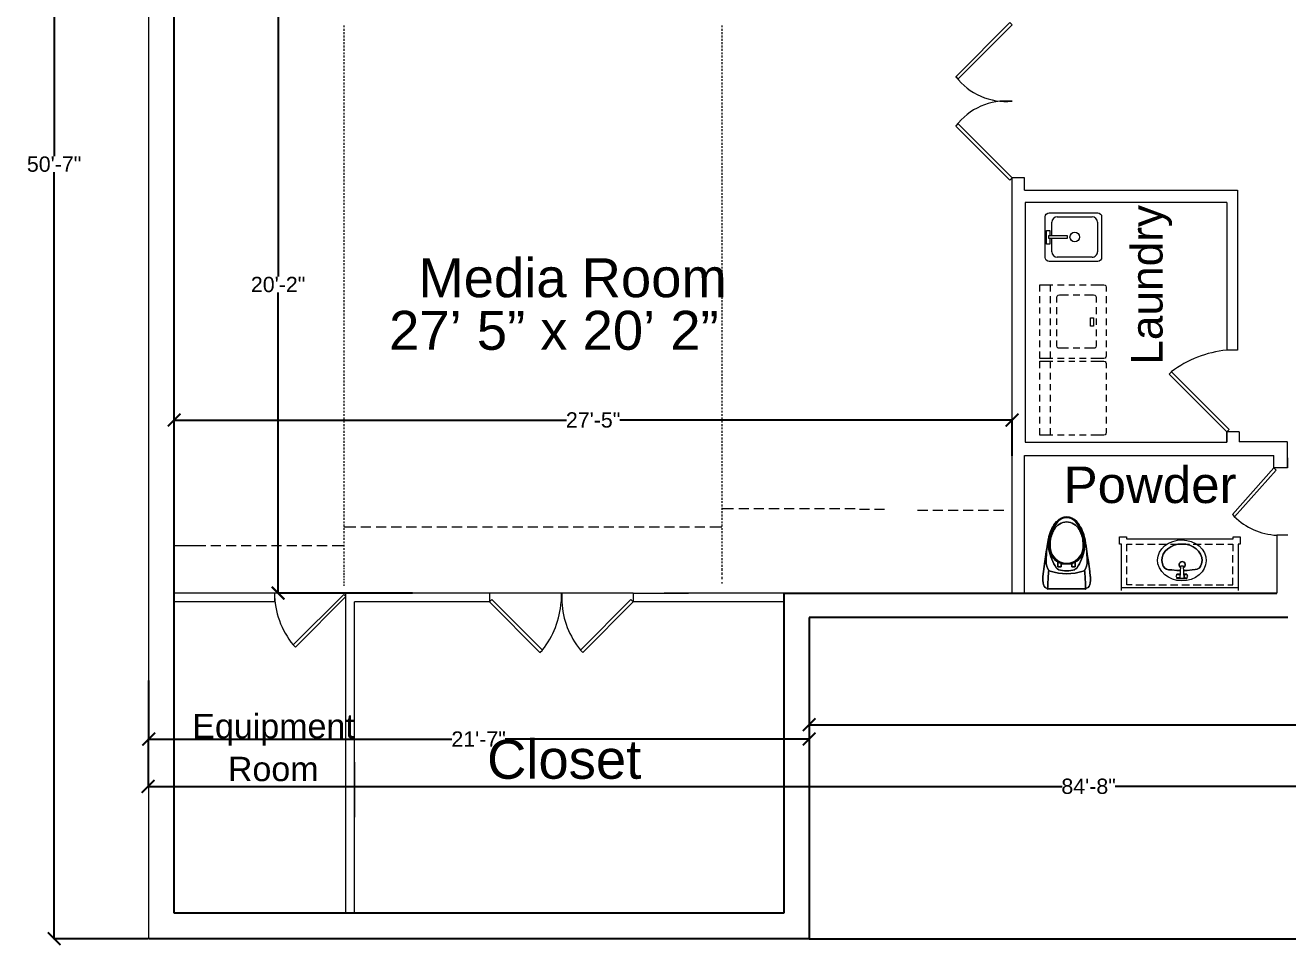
# Model space of a CAD drawing. Header units: inches. Extents: x 38 to 8673, y 1 to 7200.
# Drawn here: x 1055.6 to 1550.6, y 3336.2 to 3697.2 of the extents above; entities that cross this region are included whole.
import ezdxf

# ---------------------------------------------------------------- set-up
doc = ezdxf.new("R2010")
doc.units = ezdxf.units.IN
doc.header["$MEASUREMENT"] = 0
doc.layers.add('PDF_Layer 2', color=7, linetype='Continuous', true_color=0x221f1f)
doc.styles.add('PDF Arial', font='arial.ttf')
doc.styles.get("Standard").update_dxf_attribs({"font": 'arial.ttf'})
doc.dimstyles.get("Standard").update_dxf_attribs({"dimtxt": 6, "dimasz": 5, "dimexe": 0.18, "dimexo": 0.0625, "dimgap": 0.09, "dimtad": 0, "dimtih": 1, "dimtoh": 1, "dimdec": 0, "dimzin": 0, "dimdsep": 46, "dimlunit": 4, "dimtxsty": 'Standard', "dimblk": 'ARCHTICK', "dimcen": 0.09, "dimclrd": 3, "dimclre": 3, "dimclrt": 1, "dimadec": 0, "dimazin": 0, "dimtfac": 1, "dimtdec": 0, "dimtofl": 0, "dimtmove": 0, "dimatfit": 3, "dimfxl": 100, "dimtolj": 1, "dimtzin": 0, "dimarcsym": 0})

# ---------------------------------------------------------------- blocks, each defined once
blk = doc.blocks.new('_ArchTick')
at = {"color": 0, "linetype": 'ByBlock', "const_width": 0.15}
blk.add_lwpolyline([(-0.5, -0.5), (0.5, 0.5)], dxfattribs=at)
blk = doc.blocks.new('*D110')
at = {"layer": 'Defpoints', "color": 0, "transparency": 16777216}
for p in [(1442.53, 3542.4), (1113.97, 3529.5), (1442.53, 3528.31)]:
    blk.add_point(p, dxfattribs=at)
at = {"layer": 'PDF_Layer 2', "color": 3, "lineweight": -2, "transparency": 16777216}
for p, q in [((1113.97, 3529.57), (1113.97, 3542.58)), ((1113.97, 3542.4), (1267.8, 3542.4)), ((1442.53, 3542.4), (1288.7, 3542.4)), ((1442.53, 3528.37), (1442.53, 3542.58))]:
    blk.add_line(p, q, dxfattribs=at)
at = {"layer": 'PDF_Layer 2', "color": 3, "lineweight": -2, "transparency": 16777216, "xscale": 5, "yscale": 5, "zscale": 5, "rotation": 180}
blk.add_blockref('_ArchTick', (1113.97, 3542.4), dxfattribs=at)
at = {"layer": 'PDF_Layer 2', "color": 3, "lineweight": -2, "transparency": 16777216, "xscale": 5, "yscale": 5, "zscale": 5}
blk.add_blockref('_ArchTick', (1442.53, 3542.4), dxfattribs=at)
at = {"layer": 'PDF_Layer 2', "color": 1, "transparency": 16777216, "insert": (1278.25, 3542.4), "char_height": 6, "attachment_point": 5}
blk.add_mtext('\\A1;27\'-5"', dxfattribs=at)
blk = doc.blocks.new('*D111')
at = {"layer": 'Defpoints', "color": 0, "transparency": 16777216}
for p in [(1154.73, 3716.5), (1207.47, 3716.5), (1207.47, 3474.53)]:
    blk.add_point(p, dxfattribs=at)
at = {"layer": 'PDF_Layer 2', "color": 3, "lineweight": -2, "transparency": 16777216}
for p, q in [((1207.41, 3716.5), (1154.55, 3716.5)), ((1154.73, 3716.5), (1154.73, 3598.67)), ((1154.73, 3474.53), (1154.73, 3592.37)), ((1207.41, 3474.53), (1154.55, 3474.53))]:
    blk.add_line(p, q, dxfattribs=at)
at = {"layer": 'PDF_Layer 2', "color": 3, "lineweight": -2, "transparency": 16777216, "xscale": 5, "yscale": 5, "zscale": 5}
for p, rotation in [((1154.73, 3716.5), 90), ((1154.73, 3474.53), 270)]:
    blk.add_blockref('_ArchTick', p, dxfattribs=dict(at, rotation=rotation))
at = {"layer": 'PDF_Layer 2', "color": 1, "transparency": 16777216, "insert": (1154.73, 3595.52), "char_height": 6, "attachment_point": 5}
blk.add_mtext('\\A1;20\'-2"', dxfattribs=at)
blk = doc.blocks.new('*D112')
at = {"layer": 'Defpoints', "color": 0, "transparency": 16777216}
for p in [(1362.96, 3443.83), (1103.97, 3440.31), (1362.96, 3417.29)]:
    blk.add_point(p, dxfattribs=at)
at = {"layer": 'PDF_Layer 2', "color": 3, "lineweight": -2, "transparency": 16777216}
for p, q in [((1362.96, 3443.76), (1362.96, 3417.11)), ((1103.97, 3440.24), (1103.97, 3417.11)), ((1103.97, 3417.29), (1222.91, 3417.29)), ((1362.96, 3417.29), (1243.8, 3417.29))]:
    blk.add_line(p, q, dxfattribs=at)
at = {"layer": 'PDF_Layer 2', "color": 3, "lineweight": -2, "transparency": 16777216, "xscale": 5, "yscale": 5, "zscale": 5, "rotation": 180}
blk.add_blockref('_ArchTick', (1103.97, 3417.29), dxfattribs=at)
at = {"layer": 'PDF_Layer 2', "color": 3, "lineweight": -2, "transparency": 16777216, "xscale": 5, "yscale": 5, "zscale": 5}
blk.add_blockref('_ArchTick', (1362.96, 3417.29), dxfattribs=at)
at = {"layer": 'PDF_Layer 2', "color": 1, "transparency": 16777216, "insert": (1233.35, 3417.29), "char_height": 6, "attachment_point": 5}
blk.add_mtext('\\A1;21\'-7"', dxfattribs=at)
blk = doc.blocks.new('*D122')
at = {"layer": 'Defpoints', "color": 0, "transparency": 16777216}
for p in [(1362.96, 3464.98), (1867.17, 3464.92), (1867.17, 3422.91)]:
    blk.add_point(p, dxfattribs=at)
at = {"layer": 'PDF_Layer 2', "color": 3, "lineweight": -2, "transparency": 16777216}
for p, q in [((1362.96, 3464.92), (1362.96, 3422.73)), ((1867.17, 3464.86), (1867.17, 3422.73)), ((1362.96, 3422.91), (1620.44, 3422.91)), ((1867.17, 3422.91), (1631.04, 3422.91))]:
    blk.add_line(p, q, dxfattribs=at)
at = {"layer": 'PDF_Layer 2', "color": 3, "lineweight": -2, "transparency": 16777216, "xscale": 5, "yscale": 5, "zscale": 5, "rotation": 180}
blk.add_blockref('_ArchTick', (1362.96, 3422.91), dxfattribs=at)
at = {"layer": 'PDF_Layer 2', "color": 3, "lineweight": -2, "transparency": 16777216, "xscale": 5, "yscale": 5, "zscale": 5}
blk.add_blockref('_ArchTick', (1867.17, 3422.91), dxfattribs=at)
at = {"layer": 'PDF_Layer 2', "color": 1, "transparency": 16777216, "insert": (1625.74, 3422.91), "char_height": 6, "attachment_point": 5}
blk.add_mtext("\\A1;42'", dxfattribs=at)
blk = doc.blocks.new('*D113')
at = {"layer": 'Defpoints', "color": 0, "transparency": 16777216}
for p in [(2120.03, 3532.98), (1103.74, 3417.47), (2120.03, 3398.73)]:
    blk.add_point(p, dxfattribs=at)
at = {"layer": 'PDF_Layer 2', "color": 3, "lineweight": -2, "transparency": 16777216}
for p, q in [((2120.03, 3532.92), (2120.03, 3398.55)), ((1103.74, 3417.4), (1103.74, 3398.55)), ((1103.74, 3398.73), (1462.14, 3398.73)), ((2120.03, 3398.73), (1482.93, 3398.73))]:
    blk.add_line(p, q, dxfattribs=at)
at = {"layer": 'PDF_Layer 2', "color": 3, "lineweight": -2, "transparency": 16777216, "xscale": 5, "yscale": 5, "zscale": 5, "rotation": 180}
blk.add_blockref('_ArchTick', (1103.74, 3398.73), dxfattribs=at)
at = {"layer": 'PDF_Layer 2', "color": 3, "lineweight": -2, "transparency": 16777216, "xscale": 5, "yscale": 5, "zscale": 5}
blk.add_blockref('_ArchTick', (2120.03, 3398.73), dxfattribs=at)
at = {"layer": 'PDF_Layer 2', "color": 1, "transparency": 16777216, "insert": (1472.54, 3398.73), "char_height": 6, "attachment_point": 5}
blk.add_mtext('\\A1;84\'-8"', dxfattribs=at)
blk = doc.blocks.new('*D124')
at = {"layer": 'Defpoints', "color": 0, "transparency": 16777216}
for p in [(1066.89, 3946.46), (1103.97, 3946.46), (1103.74, 3338.99)]:
    blk.add_point(p, dxfattribs=at)
at = {"layer": 'PDF_Layer 2', "color": 3, "lineweight": -2, "transparency": 16777216}
for p, q in [((1103.9, 3946.46), (1066.71, 3946.46)), ((1066.89, 3946.46), (1066.89, 3645.88)), ((1066.89, 3338.99), (1066.89, 3639.57)), ((1103.68, 3338.99), (1066.71, 3338.99))]:
    blk.add_line(p, q, dxfattribs=at)
at = {"layer": 'PDF_Layer 2', "color": 3, "lineweight": -2, "transparency": 16777216, "xscale": 5, "yscale": 5, "zscale": 5}
for p, rotation in [((1066.89, 3946.46), 90), ((1066.89, 3338.99), 270)]:
    blk.add_blockref('_ArchTick', p, dxfattribs=dict(at, rotation=rotation))
at = {"layer": 'PDF_Layer 2', "color": 1, "transparency": 16777216, "insert": (1066.89, 3642.73), "char_height": 6, "attachment_point": 5}
blk.add_mtext('\\A1;50\'-7"', dxfattribs=at)
blk = doc.blocks.new('*D115')
at = {"layer": 'Defpoints', "color": 0, "transparency": 16777216}
for p in [(2120.03, 3533), (2217.16, 3533), (1362.96, 3338.99)]:
    blk.add_point(p, dxfattribs=at)
at = {"layer": 'PDF_Layer 2', "color": 3, "lineweight": -2, "transparency": 16777216}
for p, q in [((2120.09, 3533), (2217.34, 3533)), ((2217.16, 3533), (2217.16, 3439.14)), ((2217.16, 3338.99), (2217.16, 3432.84)), ((1363.03, 3338.99), (2217.34, 3338.99))]:
    blk.add_line(p, q, dxfattribs=at)
at = {"layer": 'PDF_Layer 2', "color": 3, "lineweight": -2, "transparency": 16777216, "xscale": 5, "yscale": 5, "zscale": 5}
for p, rotation in [((2217.16, 3533), 90), ((2217.16, 3338.99), 270)]:
    blk.add_blockref('_ArchTick', p, dxfattribs=dict(at, rotation=rotation))
at = {"layer": 'PDF_Layer 2', "color": 1, "transparency": 16777216, "insert": (2217.16, 3435.99), "char_height": 6, "attachment_point": 5}
blk.add_mtext('\\A1;16\'-2"', dxfattribs=at)

msp = doc.modelspace()

# ---------------------------------------------------------------- linework, layer by layer
at = {"layer": 'PDF_Layer 2', "color": 18, "true_color": 0x000000}
for p, q in [((1113.97, 3348.99), (1113.97, 3710.02)), ((1352.97, 3474.53), (1352.97, 3348.99)), ((1352.97, 3474.53), (1546.29, 3474.53)), ((1550.63, 3465), (1362.96, 3464.98)), ((1362.96, 3464.98), (1362.96, 3338.99)), ((1352.97, 3348.99), (1113.97, 3348.99)), ((1352.97, 3348.99), (1352.97, 3348.99)), ((1362.96, 3338.99), (1103.97, 3338.99))]:
    msp.add_line(p, q, dxfattribs=at)
at = {"layer": 'PDF_Layer 2', "color": 18, "lineweight": 0, "true_color": 0x000000}
for p, q in [((1546.3, 3497.21), (1546.29, 3474.53)), ((1293.98, 3474.53), (1113.97, 3474.53)), ((1153.31, 3471.09), (1113.97, 3471.09))]:
    msp.add_line(p, q, dxfattribs=at)
for points in [[(1314.48, 3927.51), (1314.48, 3946.46), (1103.97, 3946.46), (1103.97, 3338.99)], [(1180.56, 3697.1), (1180.56, 3696.42)], [(1180.56, 3695.83), (1180.56, 3695.05)], [(1180.56, 3694.47), (1180.56, 3693.79)], [(1180.56, 3693.21), (1180.56, 3692.43)], [(1328.68, 3697.1), (1328.68, 3696.42)], [(1328.68, 3695.83), (1328.68, 3695.05)], [(1328.68, 3694.47), (1328.68, 3693.79)], [(1328.68, 3693.21), (1328.68, 3692.43)], [(1180.56, 3691.84), (1180.56, 3691.16)], [(1180.56, 3690.58), (1180.56, 3689.8)], [(1180.56, 3689.22), (1180.56, 3688.54)], [(1328.68, 3691.84), (1328.68, 3691.16)], [(1328.68, 3690.58), (1328.68, 3689.8)], [(1328.68, 3689.22), (1328.68, 3688.54)], [(1180.56, 3687.95), (1180.56, 3687.17)], [(1180.56, 3686.59), (1180.56, 3685.91)], [(1180.56, 3685.32), (1180.56, 3684.54)], [(1180.56, 3683.96), (1180.56, 3683.28)], [(1328.68, 3687.95), (1328.68, 3687.17)], [(1328.68, 3686.59), (1328.68, 3685.91)], [(1328.68, 3685.32), (1328.68, 3684.54)], [(1328.68, 3683.96), (1328.68, 3683.28)], [(1180.56, 3682.7), (1180.56, 3681.92)], [(1180.56, 3681.33), (1180.56, 3680.65)], [(1180.56, 3680.07), (1180.56, 3679.29)], [(1180.56, 3678.71), (1180.56, 3678.03)], [(1328.68, 3682.7), (1328.68, 3681.92)], [(1328.68, 3681.33), (1328.68, 3680.65)], [(1328.68, 3680.07), (1328.68, 3679.29)], [(1328.68, 3678.71), (1328.68, 3678.03)], [(1180.56, 3677.44), (1180.56, 3676.66)], [(1180.56, 3676.08), (1180.56, 3675.4)], [(1180.56, 3674.81), (1180.56, 3674.04)], [(1180.56, 3673.45), (1180.56, 3672.77)], [(1328.68, 3677.44), (1328.68, 3676.66)], [(1328.68, 3676.08), (1328.68, 3675.4)], [(1328.68, 3674.81), (1328.68, 3674.04)], [(1328.68, 3673.45), (1328.68, 3672.77)], [(1180.56, 3672.19), (1180.56, 3671.41)], [(1180.56, 3670.82), (1180.56, 3670.14)], [(1180.56, 3669.56), (1180.56, 3668.78)], [(1328.68, 3672.19), (1328.68, 3671.41)], [(1328.68, 3670.82), (1328.68, 3670.14)], [(1328.68, 3669.56), (1328.68, 3668.78)], [(1180.56, 3668.2), (1180.56, 3667.52)], [(1180.56, 3666.93), (1180.56, 3666.15)], [(1180.56, 3665.57), (1180.56, 3664.89)], [(1180.56, 3664.3), (1180.56, 3663.53)], [(1328.68, 3668.2), (1328.68, 3667.52)], [(1328.68, 3666.93), (1328.68, 3666.15)], [(1328.68, 3665.57), (1328.68, 3664.89)], [(1328.68, 3664.3), (1328.68, 3663.53)], [(1442.53, 3667.36), (1442.53, 3667.36)], [(1180.56, 3662.94), (1180.56, 3662.26)], [(1180.56, 3661.68), (1180.56, 3660.9)], [(1180.56, 3660.31), (1180.56, 3659.63)], [(1180.56, 3659.05), (1180.56, 3658.27)], [(1328.68, 3662.94), (1328.68, 3662.26)], [(1328.68, 3661.68), (1328.68, 3660.9)], [(1328.68, 3660.31), (1328.68, 3659.63)], [(1328.68, 3659.05), (1328.68, 3658.27)], [(1180.56, 3657.69), (1180.56, 3657.01)], [(1180.56, 3656.42), (1180.56, 3655.64)], [(1180.56, 3655.06), (1180.56, 3654.38)], [(1180.56, 3653.79), (1180.56, 3653.02)], [(1328.68, 3657.69), (1328.68, 3657.01)], [(1328.68, 3656.42), (1328.68, 3655.64)], [(1328.68, 3655.06), (1328.68, 3654.38)], [(1328.68, 3653.79), (1328.68, 3653.02)], [(1180.56, 3652.43), (1180.56, 3651.75)], [(1180.56, 3651.17), (1180.56, 3650.39)], [(1180.56, 3649.8), (1180.56, 3649.12)], [(1180.56, 3648.54), (1180.56, 3647.76)], [(1328.68, 3652.43), (1328.68, 3651.75)], [(1328.68, 3651.17), (1328.68, 3650.39)], [(1328.68, 3649.8), (1328.68, 3649.12)], [(1328.68, 3648.54), (1328.68, 3647.76)], [(1180.56, 3647.18), (1180.56, 3646.5)], [(1180.56, 3645.91), (1180.56, 3645.13)], [(1180.56, 3644.55), (1180.56, 3643.87)], [(1328.68, 3647.18), (1328.68, 3646.5)], [(1328.68, 3645.91), (1328.68, 3645.13)], [(1328.68, 3644.55), (1328.68, 3643.87)], [(1180.56, 3643.28), (1180.56, 3642.51)], [(1180.56, 3641.92), (1180.56, 3641.24)], [(1180.56, 3640.66), (1180.56, 3639.88)], [(1180.56, 3639.29), (1180.56, 3638.61)], [(1328.68, 3643.28), (1328.68, 3642.51)], [(1328.68, 3641.92), (1328.68, 3641.24)], [(1328.68, 3640.66), (1328.68, 3639.88)], [(1328.68, 3639.29), (1328.68, 3638.61)], [(1180.56, 3638.03), (1180.56, 3637.25)], [(1180.56, 3636.67), (1180.56, 3635.99)], [(1180.56, 3635.4), (1180.56, 3634.62)], [(1180.56, 3634.04), (1180.56, 3633.36)], [(1328.68, 3638.03), (1328.68, 3637.25)], [(1328.68, 3636.67), (1328.68, 3635.99)], [(1328.68, 3635.4), (1328.68, 3634.62)], [(1328.68, 3634.04), (1328.68, 3633.36)], [(1442.53, 3474.67), (1442.53, 3637.36)], [(1447.39, 3637.36), (1442.54, 3637.36)], [(1447.39, 3632.53), (1447.39, 3637.36)], [(1180.56, 3632.77), (1180.56, 3632)], [(1180.56, 3631.41), (1180.56, 3630.73)], [(1180.56, 3630.15), (1180.56, 3629.37)], [(1180.56, 3628.79), (1180.56, 3628.1)], [(1328.68, 3632.77), (1328.68, 3632)], [(1328.68, 3631.41), (1328.68, 3630.73)], [(1328.68, 3630.15), (1328.68, 3629.37)], [(1328.68, 3628.79), (1328.68, 3628.1)], [(1447.39, 3632.53), (1530.87, 3632.53)], [(1530.87, 3632.53), (1530.87, 3569.8)], [(1180.56, 3627.52), (1180.56, 3626.74)], [(1180.56, 3626.16), (1180.56, 3625.48)], [(1180.56, 3624.89), (1180.56, 3624.11)], [(1328.68, 3627.52), (1328.68, 3626.74)], [(1328.68, 3626.16), (1328.68, 3625.48)], [(1328.68, 3624.89), (1328.68, 3624.11)], [(1526.76, 3627.72), (1447.72, 3627.72), (1447.72, 3533.72), (1526.76, 3533.72)], [(1526.76, 3627.72), (1526.76, 3569.8)], [(1180.56, 3623.53), (1180.56, 3622.85)], [(1180.56, 3622.26), (1180.56, 3621.49)], [(1180.56, 3620.9), (1180.56, 3620.22)], [(1180.56, 3619.64), (1180.56, 3618.86)], [(1328.68, 3623.53), (1328.68, 3622.85)], [(1328.68, 3622.26), (1328.68, 3621.49)], [(1328.68, 3620.9), (1328.68, 3620.22)], [(1328.68, 3619.64), (1328.68, 3618.86)], [(1458.12, 3614.64), (1458.12, 3620)], [(1460.24, 3622.12), (1473.92, 3622.12)], [(1476.04, 3620), (1476.04, 3608.4)], [(1180.56, 3618.28), (1180.56, 3617.59)], [(1180.56, 3617.01), (1180.56, 3616.23)], [(1180.56, 3615.65), (1180.56, 3614.97)], [(1180.56, 3614.38), (1180.56, 3613.6)], [(1328.68, 3618.28), (1328.68, 3617.59)], [(1328.68, 3617.01), (1328.68, 3616.23)], [(1328.68, 3615.65), (1328.68, 3614.97)], [(1328.68, 3614.38), (1328.68, 3613.6)], [(1457.4, 3611.4), (1456.04, 3611.4), (1456.04, 3616.76), (1457.4, 3616.76), (1457.4, 3614.6), (1456.84, 3614.6), (1456.84, 3613.72), (1457.4, 3613.72), (1457.4, 3611.4)], [(1180.56, 3613.02), (1180.56, 3612.34)], [(1180.56, 3611.75), (1180.56, 3610.98)], [(1180.56, 3610.39), (1180.56, 3609.71)], [(1180.56, 3609.13), (1180.56, 3608.35)], [(1328.68, 3613.02), (1328.68, 3612.34)], [(1328.68, 3611.75), (1328.68, 3610.98)], [(1328.68, 3610.39), (1328.68, 3609.71)], [(1328.68, 3609.13), (1328.68, 3608.35)], [(1458.12, 3608.36), (1458.12, 3613.72)], [(1180.56, 3607.77), (1180.56, 3607.08)], [(1180.56, 3606.5), (1180.56, 3605.72)], [(1180.56, 3605.14), (1180.56, 3604.46)], [(1328.68, 3607.77), (1328.68, 3607.08)], [(1328.68, 3606.5), (1328.68, 3605.72)], [(1328.68, 3605.14), (1328.68, 3604.46)], [(1473.92, 3606.28), (1460.24, 3606.28)], [(1180.56, 3603.87), (1180.56, 3603.1)], [(1180.56, 3602.51), (1180.56, 3601.83)], [(1180.56, 3601.25), (1180.56, 3600.47)], [(1180.56, 3599.88), (1180.56, 3599.2)], [(1328.68, 3603.87), (1328.68, 3603.1)], [(1328.68, 3602.51), (1328.68, 3601.83)], [(1328.68, 3601.25), (1328.68, 3600.47)], [(1328.68, 3599.88), (1328.68, 3599.2)], [(1180.56, 3598.62), (1180.56, 3597.84)], [(1180.56, 3597.26), (1180.56, 3596.58)], [(1180.56, 3595.99), (1180.56, 3595.21)], [(1180.56, 3594.63), (1180.56, 3593.95)], [(1328.68, 3598.62), (1328.68, 3597.84)], [(1328.68, 3597.26), (1328.68, 3596.58)], [(1328.68, 3595.99), (1328.68, 3595.21)], [(1328.68, 3594.63), (1328.68, 3593.95)], [(1453.48, 3592.76), (1453.48, 3595.48), (1458.52, 3595.48)], [(1457.48, 3595.48), (1457.48, 3592.76)], [(1460.36, 3595.48), (1463, 3595.48)], [(1464.76, 3595.48), (1467.16, 3595.48)], [(1469, 3595.48), (1471.64, 3595.48)], [(1473.4, 3595.48), (1478.52, 3595.48)], [(1478.52, 3595.48), (1479, 3595.32), (1479.32, 3595), (1479.48, 3594.52)], [(1479.48, 3594.52), (1479.48, 3592.76)], [(1180.56, 3593.36), (1180.56, 3592.58)], [(1180.56, 3592), (1180.56, 3591.32)], [(1180.56, 3590.74), (1180.56, 3589.96)], [(1180.56, 3589.37), (1180.56, 3588.69)], [(1328.68, 3593.36), (1328.68, 3592.58)], [(1328.68, 3592), (1328.68, 3591.32)], [(1328.68, 3590.74), (1328.68, 3589.96)], [(1328.68, 3589.37), (1328.68, 3588.69)], [(1453.48, 3588.28), (1453.48, 3590.92)], [(1457.48, 3590.92), (1457.48, 3588.28)], [(1460.12, 3588.44), (1460.12, 3590.52), (1460.2, 3591), (1460.6, 3591.32), (1461.08, 3591.48), (1464.68, 3591.48)], [(1466.44, 3591.48), (1469.08, 3591.48)], [(1470.92, 3591.48), (1474.52, 3591.48), (1475, 3591.32), (1475.32, 3591), (1475.48, 3590.52)], [(1475.48, 3590.52), (1475.48, 3588.44)], [(1479.48, 3590.92), (1479.48, 3588.28)], [(1180.56, 3588.11), (1180.56, 3587.33)], [(1180.56, 3586.75), (1180.56, 3586.07)], [(1180.56, 3585.48), (1180.56, 3584.7)], [(1328.68, 3588.11), (1328.68, 3587.33)], [(1328.68, 3586.75), (1328.68, 3586.07)], [(1328.68, 3585.48), (1328.68, 3584.7)], [(1453.48, 3584.12), (1453.48, 3586.52)], [(1457.48, 3586.52), (1457.48, 3584.12)], [(1460.12, 3583.96), (1460.12, 3586.6)], [(1475.48, 3586.6), (1475.48, 3583.96)], [(1479.48, 3586.52), (1479.48, 3584.12)], [(1180.56, 3584.12), (1180.56, 3583.44)], [(1180.56, 3582.85), (1180.56, 3582.08)], [(1180.56, 3581.49), (1180.56, 3580.81)], [(1180.56, 3580.23), (1180.56, 3579.45)], [(1328.68, 3584.12), (1328.68, 3583.44)], [(1328.68, 3582.85), (1328.68, 3582.08)], [(1328.68, 3581.49), (1328.68, 3580.81)], [(1328.68, 3580.23), (1328.68, 3579.45)], [(1453.48, 3579.64), (1453.48, 3582.28)], [(1457.48, 3582.28), (1457.48, 3579.64)], [(1460.12, 3579.8), (1460.12, 3582.2)], [(1475.48, 3582.2), (1475.48, 3579.8)], [(1479.48, 3582.28), (1479.48, 3579.64)], [(1180.56, 3578.86), (1180.56, 3578.18)], [(1180.56, 3577.6), (1180.56, 3576.82)], [(1180.56, 3576.24), (1180.56, 3575.56)], [(1180.56, 3574.97), (1180.56, 3574.19)], [(1328.68, 3578.86), (1328.68, 3578.18)], [(1328.68, 3577.6), (1328.68, 3576.82)], [(1328.68, 3576.24), (1328.68, 3575.56)], [(1328.68, 3574.97), (1328.68, 3574.19)], [(1453.48, 3575.48), (1453.48, 3577.88)], [(1457.48, 3577.88), (1457.48, 3575.48)], [(1460.12, 3575.32), (1460.12, 3577.96)], [(1475.48, 3577.96), (1475.48, 3575.32)], [(1479.48, 3577.88), (1479.48, 3575.48)], [(1180.56, 3573.61), (1180.56, 3572.93)], [(1180.56, 3572.34), (1180.56, 3571.57)], [(1180.56, 3570.98), (1180.56, 3570.3)], [(1180.56, 3569.72), (1180.56, 3568.94)], [(1328.68, 3573.61), (1328.68, 3572.93)], [(1328.68, 3572.34), (1328.68, 3571.57)], [(1328.68, 3570.98), (1328.68, 3570.3)], [(1328.68, 3569.72), (1328.68, 3568.94)], [(1453.48, 3571), (1453.48, 3573.64)], [(1457.48, 3573.64), (1457.48, 3571)], [(1464.68, 3570.52), (1461.08, 3570.52), (1460.6, 3570.6), (1460.2, 3571), (1460.12, 3571.48), (1460.12, 3573.56)], [(1469.08, 3570.52), (1466.44, 3570.52)], [(1475.48, 3573.56), (1475.48, 3571.48), (1475.32, 3571), (1475, 3570.6), (1474.52, 3570.52), (1470.92, 3570.52)], [(1479.48, 3573.64), (1479.48, 3571)], [(1530.87, 3569.8), (1526.76, 3569.8)], [(1180.56, 3568.35), (1180.56, 3567.67)], [(1180.56, 3567.09), (1180.56, 3566.31)], [(1180.56, 3565.73), (1180.56, 3565.05)], [(1180.56, 3564.46), (1180.56, 3563.68)], [(1328.68, 3568.35), (1328.68, 3567.67)], [(1328.68, 3567.09), (1328.68, 3566.31)], [(1328.68, 3565.73), (1328.68, 3565.05)], [(1328.68, 3564.46), (1328.68, 3563.68)], [(1453.48, 3566.52), (1453.48, 3569.24)], [(1458.52, 3566.52), (1453.48, 3566.52)], [(1453.48, 3562.76), (1453.48, 3565.48), (1458.52, 3565.48)], [(1457.48, 3569.24), (1457.48, 3566.52)], [(1457.48, 3565.48), (1457.48, 3562.76)], [(1463, 3566.52), (1460.36, 3566.52)], [(1460.36, 3565.48), (1463, 3565.48)], [(1467.16, 3566.52), (1464.76, 3566.52)], [(1464.76, 3565.48), (1467.16, 3565.48)], [(1471.64, 3566.52), (1469, 3566.52)], [(1469, 3565.48), (1471.64, 3565.48)], [(1478.52, 3566.52), (1473.4, 3566.52)], [(1473.4, 3565.48), (1478.52, 3565.48)], [(1479.48, 3569.24), (1479.48, 3567.48), (1479.32, 3567), (1479, 3566.6), (1478.52, 3566.52)], [(1478.52, 3565.48), (1479, 3565.32), (1479.32, 3565), (1479.48, 3564.52)], [(1479.48, 3564.52), (1479.48, 3562.76)], [(1180.56, 3563.1), (1180.56, 3562.42)], [(1180.56, 3561.83), (1180.56, 3561.06)], [(1180.56, 3560.47), (1180.56, 3559.79)], [(1328.68, 3563.1), (1328.68, 3562.42)], [(1328.68, 3561.83), (1328.68, 3561.06)], [(1328.68, 3560.47), (1328.68, 3559.79)], [(1453.48, 3558.28), (1453.48, 3560.92)], [(1457.48, 3560.92), (1457.48, 3558.28)], [(1479.48, 3560.92), (1479.48, 3558.28)], [(1180.56, 3559.21), (1180.56, 3558.43)], [(1180.56, 3557.84), (1180.56, 3557.16)], [(1180.56, 3556.58), (1180.56, 3555.8)], [(1180.56, 3555.22), (1180.56, 3554.54)], [(1328.68, 3559.21), (1328.68, 3558.43)], [(1328.68, 3557.84), (1328.68, 3557.16)], [(1328.68, 3556.58), (1328.68, 3555.8)], [(1328.68, 3555.22), (1328.68, 3554.54)], [(1453.48, 3554.12), (1453.48, 3556.52)], [(1457.48, 3556.52), (1457.48, 3554.12)], [(1479.48, 3556.52), (1479.48, 3554.12)], [(1180.56, 3553.95), (1180.56, 3553.17)], [(1180.56, 3552.59), (1180.56, 3551.91)], [(1180.56, 3551.32), (1180.56, 3550.55)], [(1180.56, 3549.96), (1180.56, 3549.28)], [(1328.68, 3553.95), (1328.68, 3553.17)], [(1328.68, 3552.59), (1328.68, 3551.91)], [(1328.68, 3551.32), (1328.68, 3550.55)], [(1328.68, 3549.96), (1328.68, 3549.28)], [(1453.48, 3549.64), (1453.48, 3552.28)], [(1457.48, 3552.28), (1457.48, 3549.64)], [(1479.48, 3552.28), (1479.48, 3549.64)], [(1180.56, 3548.7), (1180.56, 3547.92)], [(1180.56, 3547.33), (1180.56, 3546.65)], [(1180.56, 3546.07), (1180.56, 3545.29)], [(1180.56, 3544.71), (1180.56, 3544.03)], [(1328.68, 3548.7), (1328.68, 3547.92)], [(1328.68, 3547.33), (1328.68, 3546.65)], [(1328.68, 3546.07), (1328.68, 3545.29)], [(1328.68, 3544.71), (1328.68, 3544.03)], [(1453.48, 3545.48), (1453.48, 3547.88)], [(1457.48, 3547.88), (1457.48, 3545.48)], [(1479.48, 3547.88), (1479.48, 3545.48)], [(1180.56, 3543.44), (1180.56, 3542.66)], [(1180.56, 3542.08), (1180.56, 3541.4)], [(1180.56, 3540.81), (1180.56, 3540.04)], [(1328.68, 3543.44), (1328.68, 3542.66)], [(1328.68, 3542.08), (1328.68, 3541.4)], [(1328.68, 3540.81), (1328.68, 3540.04)], [(1453.48, 3541), (1453.48, 3543.64)], [(1457.48, 3543.64), (1457.48, 3541)], [(1479.48, 3543.64), (1479.48, 3541)], [(1180.56, 3539.45), (1180.56, 3538.77)], [(1180.56, 3538.19), (1180.56, 3537.41)], [(1180.56, 3536.82), (1180.56, 3536.14)], [(1180.56, 3535.56), (1180.56, 3534.78)], [(1328.68, 3539.45), (1328.68, 3538.77)], [(1328.68, 3538.19), (1328.68, 3537.41)], [(1328.68, 3536.82), (1328.68, 3536.14)], [(1328.68, 3535.56), (1328.68, 3534.78)], [(1453.48, 3536.52), (1453.48, 3539.24)], [(1458.52, 3536.52), (1453.48, 3536.52)], [(1457.48, 3539.24), (1457.48, 3536.52)], [(1463, 3536.52), (1460.36, 3536.52)], [(1467.16, 3536.52), (1464.76, 3536.52)], [(1471.64, 3536.52), (1469, 3536.52)], [(1478.52, 3536.52), (1473.4, 3536.52)], [(1479.48, 3539.24), (1479.48, 3537.48), (1479.32, 3537), (1479, 3536.6), (1478.52, 3536.52)], [(1531.53, 3537.8), (1526.76, 3537.8)], [(1526.76, 3537.8), (1526.76, 3533.72)], [(1531.53, 3537.8), (1531.53, 3533.8)], [(1180.56, 3534.2), (1180.56, 3533.52)], [(1180.56, 3532.93), (1180.56, 3532.15)], [(1180.56, 3531.57), (1180.56, 3530.89)], [(1180.56, 3530.3), (1180.56, 3529.53)], [(1328.68, 3534.2), (1328.68, 3533.52)], [(1328.68, 3532.93), (1328.68, 3532.15)], [(1328.68, 3531.57), (1328.68, 3530.89)], [(1328.68, 3530.3), (1328.68, 3529.53)], [(1550.49, 3533.8), (1531.54, 3533.8)], [(1550.48, 3527.59), (1550.48, 3523.59), (1550.48, 3533.78)], [(1180.56, 3528.94), (1180.56, 3528.26)], [(1180.56, 3527.68), (1180.56, 3526.9)], [(1180.56, 3526.31), (1180.56, 3525.63)], [(1180.56, 3525.05), (1180.56, 3524.27)], [(1328.68, 3528.94), (1328.68, 3528.26)], [(1328.68, 3527.68), (1328.68, 3526.9)], [(1328.68, 3526.31), (1328.68, 3525.63)], [(1328.68, 3525.05), (1328.68, 3524.27)], [(1447.45, 3474.9), (1447.45, 3528.53)], [(1447.45, 3528.53), (1447.45, 3528.53), (1447.45, 3528.53), (1545.22, 3528.53)], [(1545.22, 3523.59), (1545.22, 3528.53)], [(1180.56, 3523.69), (1180.56, 3523.01)], [(1180.56, 3522.42), (1180.56, 3521.64)], [(1180.56, 3521.06), (1180.56, 3520.38)], [(1180.56, 3519.79), (1180.56, 3519.02)], [(1328.68, 3523.69), (1328.68, 3523.01)], [(1328.68, 3522.42), (1328.68, 3521.64)], [(1328.68, 3521.06), (1328.68, 3520.38)], [(1328.68, 3519.79), (1328.68, 3519.02)], [(1545.22, 3523.59), (1528.96, 3505.31), (1529.7, 3504.43)], [(1529.7, 3504.43), (1546.08, 3522.73)], [(1546.08, 3522.73), (1545.22, 3523.59)], [(1550.48, 3523.59), (1545.22, 3523.59)], [(1180.56, 3518.43), (1180.56, 3517.75)], [(1180.56, 3517.17), (1180.56, 3516.39)], [(1180.56, 3515.8), (1180.56, 3515.12)], [(1328.68, 3518.43), (1328.68, 3517.75)], [(1328.68, 3517.17), (1328.68, 3516.39)], [(1328.68, 3515.8), (1328.68, 3515.12)], [(1180.56, 3514.54), (1180.56, 3513.76)], [(1180.56, 3513.18), (1180.56, 3512.5)], [(1180.56, 3511.91), (1180.56, 3511.13)], [(1180.56, 3510.55), (1180.56, 3509.87)], [(1328.68, 3514.54), (1328.68, 3513.76)], [(1328.68, 3513.18), (1328.68, 3512.5)], [(1328.68, 3511.91), (1328.68, 3511.13)], [(1328.68, 3510.55), (1328.68, 3509.87)], [(1180.56, 3509.29), (1180.56, 3508.51)], [(1180.56, 3507.92), (1180.56, 3507.24)], [(1180.56, 3506.66), (1180.56, 3505.88)], [(1180.56, 3505.29), (1180.56, 3504.61)], [(1328.68, 3509.29), (1328.68, 3508.51)], [(1328.68, 3507.92), (1328.68, 3507.24)], [(1333.33, 3507.63), (1328.68, 3507.63)], [(1328.68, 3506.66), (1328.68, 3505.88)], [(1328.68, 3505.29), (1328.68, 3504.61)], [(1339.26, 3507.63), (1335.34, 3507.63)], [(1345.18, 3507.53), (1341.27, 3507.63)], [(1351.21, 3507.53), (1347.19, 3507.53)], [(1357.14, 3507.53), (1353.12, 3507.53)], [(1363.06, 3507.53), (1359.14, 3507.53)], [(1368.99, 3507.53), (1365.07, 3507.53)], [(1375.02, 3507.53), (1371, 3507.53)], [(1380.94, 3507.53), (1376.92, 3507.53)], [(1386.56, 3507.29), (1382.65, 3507.29)], [(1392.49, 3507.29), (1388.57, 3507.29)], [(1409.51, 3506.98), (1405.49, 3506.98)], [(1415.43, 3506.98), (1411.41, 3506.98)], [(1421.36, 3506.98), (1417.45, 3506.98)], [(1427.29, 3506.98), (1423.37, 3506.98)], [(1433.31, 3506.98), (1429.29, 3506.98)], [(1439.24, 3506.98), (1435.22, 3506.98)], [(1180.56, 3504.03), (1180.56, 3503.25)], [(1180.56, 3502.67), (1180.56, 3501.99)], [(1180.56, 3501.4), (1180.56, 3500.62)], [(1185.22, 3500.33), (1180.56, 3500.33)], [(1180.56, 3500.04), (1180.56, 3499.36)], [(1191.14, 3500.33), (1187.23, 3500.33)], [(1197.07, 3500.33), (1193.15, 3500.33)], [(1203.1, 3500.33), (1199.08, 3500.33)], [(1209.02, 3500.33), (1205, 3500.33)], [(1214.95, 3500.33), (1211.03, 3500.33)], [(1220.87, 3500.33), (1216.96, 3500.33)], [(1226.9, 3500.33), (1222.88, 3500.33)], [(1232.83, 3500.33), (1228.81, 3500.33)], [(1238.75, 3500.33), (1234.84, 3500.33)], [(1244.67, 3500.33), (1240.76, 3500.33)], [(1250.71, 3500.33), (1246.69, 3500.33)], [(1256.63, 3500.33), (1252.61, 3500.33)], [(1262.55, 3500.33), (1258.64, 3500.33)], [(1268.48, 3500.33), (1264.57, 3500.33)], [(1274.51, 3500.33), (1270.49, 3500.33)], [(1280.43, 3500.33), (1276.41, 3500.33)], [(1286.36, 3500.33), (1282.45, 3500.33)], [(1292.29, 3500.33), (1288.37, 3500.33)], [(1298.31, 3500.33), (1294.29, 3500.33)], [(1304.24, 3500.33), (1300.22, 3500.33)], [(1310.17, 3500.33), (1306.25, 3500.33)], [(1316.09, 3500.33), (1312.17, 3500.33)], [(1322.12, 3500.33), (1318.1, 3500.33)], [(1328.68, 3500.33), (1324.02, 3500.33)], [(1328.68, 3504.03), (1328.68, 3503.25)], [(1328.68, 3502.67), (1328.68, 3501.99)], [(1328.68, 3501.4), (1328.68, 3500.62)], [(1328.68, 3500.04), (1328.68, 3499.36)], [(1180.56, 3498.77), (1180.56, 3498)], [(1180.56, 3497.41), (1180.56, 3496.73)], [(1180.56, 3496.15), (1180.56, 3495.37)], [(1328.68, 3498.77), (1328.68, 3498)], [(1328.68, 3497.41), (1328.68, 3496.73)], [(1328.68, 3496.15), (1328.68, 3495.37)], [(1484.69, 3493.75), (1484.69, 3496.55), (1487.41, 3496.55), (1487.41, 3495.75), (1529.26, 3495.75), (1529.26, 3496.55), (1531.98, 3496.55)], [(1531.97, 3496.55), (1531.97, 3493.75), (1531.25, 3493.75), (1531.25, 3475.51)], [(1550.63, 3497.21), (1546.3, 3497.21)], [(1126.39, 3493.03), (1113.97, 3493.03)], [(1132.32, 3493.03), (1128.3, 3493.03)], [(1138.24, 3493.03), (1134.33, 3493.03)], [(1144.17, 3493.03), (1140.25, 3493.03)], [(1150.2, 3493.03), (1146.18, 3493.03)], [(1156.12, 3493.03), (1152.1, 3493.03)], [(1162.05, 3493.03), (1158.13, 3493.03)], [(1167.97, 3493.03), (1164.06, 3493.03)], [(1174, 3493.03), (1169.98, 3493.03)], [(1180.56, 3493.03), (1175.91, 3493.03)], [(1180.56, 3494.79), (1180.56, 3494.1)], [(1180.56, 3493.52), (1180.56, 3492.74)], [(1180.56, 3492.16), (1180.56, 3491.48)], [(1180.56, 3490.89), (1180.56, 3490.11)], [(1328.68, 3494.79), (1328.68, 3494.1)], [(1328.68, 3493.52), (1328.68, 3492.74)], [(1328.68, 3492.16), (1328.68, 3491.48)], [(1328.68, 3490.89), (1328.68, 3490.11)], [(1485.41, 3475.51), (1485.41, 3493.75), (1484.69, 3493.75)], [(1487.57, 3490.95), (1487.57, 3493.67), (1489.57, 3493.67)], [(1491.09, 3493.67), (1494.05, 3493.67)], [(1495.57, 3493.67), (1498.62, 3493.67)], [(1500.05, 3493.67), (1503.1, 3493.67)], [(1504.61, 3493.67), (1507.57, 3493.67)], [(1509.09, 3493.67), (1512.05, 3493.67)], [(1513.57, 3493.67), (1516.62, 3493.67)], [(1518.05, 3493.67), (1521.1, 3493.67)], [(1522.61, 3493.67), (1525.57, 3493.67)], [(1527.09, 3493.67), (1529.09, 3493.67), (1529.09, 3490.95)], [(1180.56, 3489.53), (1180.56, 3488.85)], [(1180.56, 3488.27), (1180.56, 3487.49)], [(1180.56, 3486.9), (1180.56, 3486.22)], [(1180.56, 3485.64), (1180.56, 3484.86)], [(1328.68, 3489.53), (1328.68, 3488.85)], [(1328.68, 3488.27), (1328.68, 3487.49)], [(1328.68, 3486.9), (1328.68, 3486.22)], [(1328.68, 3485.64), (1328.68, 3484.86)], [(1487.57, 3486.47), (1487.57, 3489.43)], [(1529.09, 3486.47), (1529.09, 3489.43)], [(1180.56, 3484.44), (1180.56, 3483.88)], [(1180.56, 3483.4), (1180.56, 3482.76)], [(1180.56, 3482.28), (1180.56, 3481.72)], [(1180.56, 3481.24), (1180.56, 3480.6)], [(1328.75, 3484.27), (1328.75, 3483.28)], [(1328.75, 3482.55), (1328.75, 3481.69)], [(1328.75, 3480.95), (1328.75, 3479.97)], [(1487.57, 3481.99), (1487.57, 3484.95)], [(1489.57, 3477.75), (1487.57, 3477.75), (1487.57, 3480.47)], [(1527.09, 3477.75), (1529.09, 3477.75), (1529.09, 3480.47)], [(1529.09, 3481.99), (1529.09, 3484.95)], [(1180.56, 3480.12), (1180.56, 3479.56)], [(1180.56, 3479.08), (1180.56, 3478.44)], [(1180.56, 3477.96), (1180.56, 3477.4)], [(1328.68, 3478.81), (1328.68, 3478.25)], [(1531.25, 3476.55), (1485.41, 3476.55)], [(1491.09, 3477.75), (1494.05, 3477.75)], [(1495.57, 3477.75), (1498.62, 3477.75)], [(1500.05, 3477.75), (1503.1, 3477.75)], [(1504.61, 3477.75), (1507.57, 3477.75)], [(1509.09, 3477.75), (1512.05, 3477.75)], [(1513.57, 3477.75), (1516.62, 3477.75)], [(1518.05, 3477.75), (1521.1, 3477.75)], [(1522.61, 3477.75), (1525.57, 3477.75)], [(1153.31, 3474.53), (1153.31, 3471.09)], [(1160.62, 3454.2), (1180.47, 3474.04)], [(1181.34, 3473.16), (1161.58, 3453.32), (1160.63, 3454.2)], [(1180.47, 3474.04), (1181.35, 3473.17)], [(1181.27, 3348.99), (1181.27, 3474.53)], [(1237.66, 3474.53), (1184.4, 3474.53)], [(1237.66, 3474.53), (1237.66, 3471.09), (1184.71, 3471.09)], [(1184.71, 3348.99), (1184.71, 3471.09)], [(1265.66, 3474.53), (1265.66, 3471.09)], [(1265.98, 3474.53), (1265.98, 3471.09)], [(1293.98, 3474.53), (1315.66, 3474.53)], [(1293.98, 3474.53), (1293.98, 3471.09)], [(1352.97, 3471.09), (1293.98, 3471.09)], [(1352.97, 3474.53), (1306.07, 3474.53)], [(1184.71, 3408.27), (1184.71, 3386.59)]]:
    msp.add_lwpolyline(points, dxfattribs=at)
for points in [[(1441.65, 3698.24), (1420.45, 3677.04), (1421.34, 3676.16), (1442.53, 3697.36)], [(1441.65, 3636.48), (1420.45, 3657.68), (1421.34, 3658.56), (1442.53, 3637.36)], [(1457.08, 3604.6), (1456.52, 3604.76), (1455.96, 3605.08), (1455.64, 3605.64), (1455.56, 3606.2), (1455.56, 3622.04), (1455.64, 3622.68), (1455.96, 3623.16), (1456.52, 3623.48), (1457.08, 3623.64), (1476.12, 3623.64), (1476.68, 3623.48), (1477.24, 3623.16), (1477.56, 3622.68), (1477.64, 3622.04), (1477.64, 3606.2), (1477.56, 3605.64), (1477.24, 3605.08), (1476.68, 3604.76), (1476.12, 3604.6)], [(1464.2, 3614.6), (1456.84, 3614.6), (1456.84, 3613.72), (1464.2, 3613.72)], [(1473.24, 3579.24), (1473.24, 3582.44), (1474.52, 3582.44), (1474.52, 3579.24)], [(1505, 3561.32), (1527.64, 3538.68), (1526.76, 3537.8), (1504.12, 3560.44)], [(1526.76, 3533.8), (1526.76, 3537.8)], [(1503.89, 3483.67), (1503.09, 3483.91), (1502.37, 3484.31), (1501.89, 3484.95), (1501.81, 3485.03), (1501.5, 3485.99), (1501.25, 3487.35), (1501.33, 3488.47), (1501.81, 3489.75), (1502.61, 3490.95), (1503.58, 3491.91), (1504.78, 3492.71), (1506.06, 3493.27), (1507.58, 3493.67), (1509.17, 3493.75), (1510.69, 3493.67), (1512.22, 3493.27), (1513.5, 3492.71), (1514.69, 3491.91), (1515.65, 3490.95), (1516.45, 3489.75), (1516.94, 3488.47), (1517.01, 3487.35), (1516.78, 3485.99), (1516.45, 3485.03), (1516.37, 3484.95), (1515.89, 3484.31), (1515.17, 3483.91), (1514.37, 3483.75), (1515.17, 3483.91), (1515.89, 3484.31), (1516.37, 3484.95), (1516.45, 3485.03), (1516.78, 3485.99), (1517.01, 3487.35), (1516.94, 3488.47), (1516.45, 3489.75), (1515.65, 3490.95), (1514.69, 3491.91), (1513.5, 3492.71), (1512.22, 3493.27), (1510.69, 3493.67), (1509.17, 3493.75), (1507.58, 3493.67), (1506.06, 3493.27), (1504.78, 3492.71), (1503.58, 3491.91), (1502.61, 3490.95), (1501.81, 3489.75), (1501.33, 3488.47), (1501.25, 3487.35), (1501.5, 3485.99), (1501.81, 3485.03), (1501.89, 3484.95), (1502.37, 3484.31), (1503.09, 3483.91)], [(1460.45, 3486.66), (1460.45, 3484.82), (1461.81, 3484.82), (1461.81, 3486.5), (1461.81, 3484.82), (1460.45, 3484.82)], [(1465.97, 3485.94), (1461.81, 3485.94)], [(1465.97, 3486.5), (1465.97, 3484.82), (1467.25, 3484.82), (1467.25, 3486.66), (1467.25, 3484.82), (1465.97, 3484.82)], [(1508.69, 3485.27), (1509.57, 3485.27), (1509.9, 3480.31), (1508.38, 3480.31)], [(1508.69, 3485.27), (1509.57, 3485.27), (1509.9, 3480.31), (1508.38, 3480.31)], [(1508.53, 3483.43), (1507.17, 3483.43), (1505.17, 3483.59), (1503.89, 3483.67), (1505.17, 3483.59), (1507.17, 3483.43)], [(1508.45, 3481.91), (1507.17, 3481.91), (1507.17, 3481.75), (1507.17, 3481.91)], [(1507.17, 3480.55), (1507.17, 3480.31), (1511.09, 3480.31), (1507.17, 3480.31)], [(1508.61, 3483.43), (1508.45, 3483.43)], [(1514.37, 3483.75), (1513.09, 3483.59), (1511.17, 3483.43), (1509.73, 3483.43), (1511.17, 3483.43), (1513.09, 3483.59)], [(1511.09, 3481.75), (1511.09, 3481.91), (1509.81, 3481.91), (1511.09, 3481.91)], [(1509.97, 3481.19), (1510.13, 3480.79), (1510.38, 3480.55), (1510.69, 3480.47), (1511.02, 3480.55), (1511.25, 3480.79), (1511.41, 3481.19), (1511.25, 3481.51), (1511.02, 3481.75), (1510.69, 3481.83), (1510.38, 3481.75), (1510.13, 3481.51)], [(1509.97, 3481.19), (1510.13, 3480.79), (1510.38, 3480.55), (1510.69, 3480.47), (1511.02, 3480.55), (1511.25, 3480.79), (1511.41, 3481.19), (1511.25, 3481.51), (1511.02, 3481.75), (1510.69, 3481.83), (1510.38, 3481.75), (1510.13, 3481.51)], [(1511.09, 3480.31), (1511.09, 3480.55)], [(1456.53, 3476.18), (1471.25, 3476.18)], [(1258.38, 3452.13), (1238.54, 3471.97), (1237.66, 3471.09), (1257.42, 3451.25)], [(1273.26, 3452.13), (1293.1, 3471.97), (1293.98, 3471.09), (1274.22, 3451.25)]]:
    msp.add_lwpolyline(points, close=True, dxfattribs=at)
for points in [[(1420.45, 3677.07, 0.25982), (1442.53, 3667.41, 0.259825), (1420.46, 3657.73)], [(1470.81, 3496.69, -0.01983), (1473.21, 3481.08, 0.01983), (1470.81, 3496.67, 0.130166), (1467.81, 3502.61, -0.130166), (1470.81, 3496.69)], [(1454.59, 3481.1, -0.019555), (1456.94, 3496.44, 0.019555), (1454.6, 3481.08, 0.104118), (1454.89, 3477.79, -0.104118), (1454.59, 3481.1)], [(1456.97, 3491.56, -0.031592), (1456.78, 3495.47, 0.031592), (1456.97, 3491.58, 0.098594), (1459.91, 3484.34, -0.098594), (1456.97, 3491.56)], [(1458.13, 3497.59, -0.020487), (1458.98, 3499.44, 0.020487), (1458.13, 3497.59, 0.094952), (1457.44, 3492.22, -0.094952), (1458.13, 3497.59)], [(1457.03, 3483.12, -0.157083), (1455.9, 3487.26, 0.157083), (1457.03, 3483.12, 0.231615), (1456.78, 3482.73, -0.231615), (1457.03, 3483.12)], [(1470.86, 3483.13, -0.234562), (1471.09, 3482.73, 0.234562), (1470.86, 3483.13, 0.230315), (1470.41, 3483.19, -0.230315), (1470.84, 3483.12, 0.157226), (1471.97, 3487.26, -0.157226), (1470.86, 3483.13)], [(1457.47, 3483.17, 0.165851), (1470.41, 3483.17, -0.165851), (1457.47, 3483.19, 0.231313), (1457.01, 3483.13, -0.231313), (1457.47, 3483.17)], [(1473.01, 3477.78, -0.315708), (1471.16, 3476.34, 0.315708), (1473.01, 3477.78, 0.103522), (1473.28, 3481.08, -0.103522), (1473.01, 3477.78)]]:
    msp.add_lwpolyline(points, format="xyb", dxfattribs=at)
for points in [[(1459.98, 3502.61, 0.130031), (1456.98, 3496.67, -0.130031)], [(1460.49, 3502.61, 0.192683), (1457.04, 3492.19, -0.192683)], [(1463.94, 3502.42, -0.281248), (1468.81, 3499.44, -0.021253), (1469.66, 3497.58, 0.021253), (1468.82, 3499.44, 0.281248), (1463.94, 3502.42, 0.281332), (1459.06, 3499.44, -0.281332), (1463.94, 3502.42, -0.281248), (1468.82, 3499.44, 0.281248), (1463.94, 3502.42, 0.281332), (1459.06, 3499.44, -0.281332)], [(1467.86, 3502.66, 0.214396), (1463.94, 3504.42, 0.214331), (1460.02, 3502.66, -0.214331), (1463.94, 3504.42, -0.214396)], [(1467.33, 3502.6, 0.221262), (1463.94, 3504.18, 0.221078), (1460.54, 3502.6, -0.221078), (1463.94, 3504.18, -0.221262)], [(1470.83, 3492.19, 0.192737), (1467.39, 3502.6, -0.192737)], [(1456.91, 3496.42, 0.039158), (1455.85, 3487.23, -0.039158)], [(1457.02, 3496.69, 0.003824), (1456.97, 3496.41, -0.003824)], [(1470.43, 3492.22, 0.095067), (1469.73, 3497.59, -0.095067)], [(1470.83, 3491.56, 0.031363), (1471.01, 3495.46, -0.031363)], [(1472.02, 3487.22, 0.039271), (1470.96, 3496.42, -0.039271)], [(1457.11, 3492.2, 0.308813), (1461.84, 3486.1, -0.308813)], [(1457.51, 3492.22, 0.396488), (1463.94, 3486.18, 0.396422), (1470.37, 3492.22, -0.396422), (1463.94, 3486.18, -0.396488)], [(1466.03, 3486.1, 0.308864), (1470.76, 3492.2, -0.308864)], [(1467.97, 3484.34, 0.098598), (1470.9, 3491.58, -0.098598)], [(1509.69, 3484.48, 0.358191), (1510.43, 3485.88, 0.358002), (1509.21, 3486.87, 0.358403), (1507.99, 3485.86, 0.358119), (1508.75, 3484.48, -0.358119), (1507.99, 3485.86, -0.358403), (1509.21, 3486.87, -0.358002), (1510.43, 3485.88, -0.358191)], [(1456.82, 3482.75, 0.015067), (1456.55, 3476.68, -0.015067)], [(1459.98, 3484.36, 0.183302), (1460.83, 3483.75, -0.183302)], [(1460.78, 3483.64, 0.133351), (1467.09, 3483.64, -0.133351)], [(1467.05, 3483.75, 0.183116), (1467.89, 3484.36, -0.183116)], [(1471.33, 3476.67, 0.015312), (1471.05, 3482.74, -0.015312)], [(1454.86, 3477.78, 0.315252), (1456.71, 3476.34, -0.315252)], [(1456.3, 3476.44, 0.223847), (1456.36, 3476.2, 0.227873), (1456.57, 3476.1, -0.227873), (1456.36, 3476.2, -0.223847)], [(1456.45, 3476.62, 0.200061), (1456.54, 3476.42, 0.199381), (1456.73, 3476.34, -0.199381), (1456.54, 3476.42, -0.200061)], [(1471.05, 3476.34, 0.201482), (1471.25, 3476.42, 0.201577), (1471.33, 3476.62, -0.201577), (1471.25, 3476.42, -0.201482)], [(1471.3, 3476.1, 0.229129), (1471.51, 3476.2, 0.228924), (1471.57, 3476.44, -0.228924), (1471.51, 3476.2, -0.229129)]]:
    msp.add_lwpolyline(points, format="xyb", close=True, dxfattribs=at)
for centre, radius in [((1467.12, 3614.16), 1.88), ((1507.63, 3481.15), 0.694), ((1507.63, 3481.15), 0.694)]:
    msp.add_circle(centre, radius, dxfattribs=at)
for centre, radius, start, end in [((1460.24, 3620), 2.12, 89.992, 179.99), ((1473.92, 3620), 2.12, 0.0061, 89.9939), ((1460.24, 3608.4), 2.12, 180.0253, 270.0107), ((1473.92, 3608.4), 2.12, 269.9958, 0.0042), ((1531.12, 3526.41), 43.63, 95.8205, 126.8356), ((1186.02, 3474.83), 32.71, 180.511, 219.0761), ((1232.57, 3473.06), 33.16, 321.0474, 356.6604), ((1299.07, 3473.06), 33.17, 183.3402, 218.9485)]:
    msp.add_arc(centre, radius, start, end, dxfattribs=at)
msp.add_ellipse((1509.11, 3487.37), major_axis=(-9.52, 0.2), ratio=0.842397, start_param=0.405452, end_param=6.688637, dxfattribs=at)
msp.add_ellipse((1509.11, 3487.37), major_axis=(-9.52, 0.2), ratio=0.842397, start_param=0.405452, end_param=6.688637, dxfattribs=at)
msp.add_open_spline([(1529.63, 3504.53), (1534.24, 3500.17), (1539.89, 3497.61), (1546.3, 3497.21)], degree=3, dxfattribs=at)

# ---------------------------------------------------------------- texts
at = {"layer": 'PDF_Layer 2', "color": 18, "lineweight": 0, "true_color": 0x000000, "insert": (1505.27, 3564.11), "char_height": 12.408, "attachment_point": 7, "rotation": 90, "style": 'PDF Arial'}
msp.add_mtext('Laundry', dxfattribs=at)
at = {"layer": 'PDF_Layer 2', "color": 18, "lineweight": 0, "true_color": 0x000000, "attachment_point": 7, "style": 'PDF Arial'}
for s, insert, char_height in [('Media Room', (1209.73, 3590.34), 15.271), ('27’ 5” x 20’ 2”', (1198.25, 3569.73), 15.2708), ('Powder', (1462.75, 3509.65), 14.316), ('Equipment', (1121.07, 3414.69), 9.544), ('Closet', (1236.67, 3401.49), 15.271), ('Room', (1135.04, 3400.65), 9.544)]:
    msp.add_mtext(s, dxfattribs=dict(at, insert=insert, char_height=char_height))

# ---------------------------------------------------------------- dimensions: what is measured, and where the dimension line sits
at = {"layer": 'PDF_Layer 2', "color": 18, "true_color": 0x000000}
for base, p1, p2, picture, middle in [((1066.89, 3946.46), (1103.74, 3338.99), (1103.97, 3946.46), '*D124', (1066.89, 3642.73)), ((1154.73, 3716.5), (1207.47, 3474.53), (1207.47, 3716.5), '*D111', (1154.73, 3595.52)), ((2217.16, 3533), (1362.96, 3338.99), (2120.03, 3533), '*D115', (2217.16, 3435.99))]:
    dim = msp.add_linear_dim(base=base, p1=p1, p2=p2, angle=90, dimstyle='Standard', dxfattribs=at)
    dim.commit()
    dim.dimension.update_dxf_attribs({"geometry": picture, "text_midpoint": middle})
dim = msp.add_linear_dim(base=(1442.53, 3542.4), p1=(1113.97, 3529.5), p2=(1442.53, 3528.31), dimstyle='Standard', dxfattribs=at)
dim.commit()
dim.dimension.update_dxf_attribs({"geometry": '*D110', "text_midpoint": (1278.25, 3542.4)})
for base, p1, p2, picture, middle in [((2120.03, 3398.73), (1103.74, 3417.47), (2120.03, 3532.98), '*D113', (1472.54, 3398.73)), ((1867.17, 3422.91), (1362.96, 3464.98), (1867.17, 3464.92), '*D122', (1625.74, 3422.91)), ((1362.96, 3417.29), (1103.97, 3440.31), (1362.96, 3443.83), '*D112', (1233.35, 3417.29))]:
    dim = msp.add_linear_dim(base=base, p1=p1, p2=p2, dimstyle='Standard', dxfattribs=at)
    dim.commit()
    dim.dimension.update_dxf_attribs({"geometry": picture, "text_midpoint": middle, "dimtype": 160})

doc.saveas('drawing.dxf')
